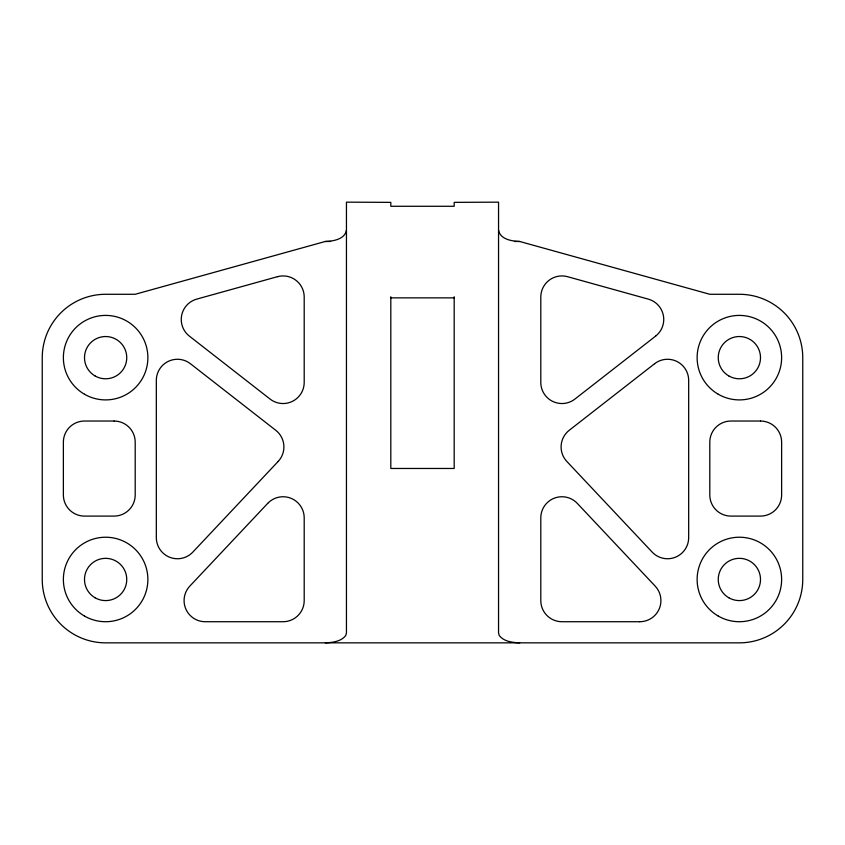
<?xml version="1.0" encoding="UTF-8"?>
<svg xmlns="http://www.w3.org/2000/svg" width="845" height="845" viewBox="0 0 845 845"><rect width="100%" height="100%" fill="white"/><g stroke="black" fill="none" stroke-linecap="round" stroke-linejoin="round"><path stroke-width="1.27" d="M346.45 230.241C344.76 239.42 333.11 241.205 325.325 241.469L135.2 294.282L105.625 294.282A63.375 63.375 0 0 0 42.25 357.657L42.25 579.469A63.375 63.375 0 0 0 105.625 642.844L739.375 642.844A63.375 63.375 0 0 0 802.75 579.469L802.75 357.657A63.375 63.375 0 0 0 739.375 294.282L709.8 294.282L519.675 241.469C511.89 241.205 500.24 239.42 498.55 230.241M325.325 642.844C332.497 642.517 341.01 641.64 345.732 635.546L346.45 632.989L346.45 202.156L390.812 202.367L390.812 206.275L454.187 206.275L454.187 202.367L498.55 202.156L498.55 632.989L499.268 635.546C503.99 641.64 512.503 642.517 519.675 642.844M325.325 241.469L330.575 241.469M514.425 241.469L519.675 241.469M390.812 297.862L454.187 297.862M454.187 296.753L454.187 468.468L390.812 468.468L390.812 296.753M278.174 461.433L192.829 552.102A21.125 21.125 0 0 1 156.325 537.631L156.325 380.398A21.125 21.125 0 0 1 190.442 363.741L275.776 430.306A21.125 21.125 0 0 1 278.174 461.433M267.696 503.388L189.829 586.113A21.125 21.125 0 0 0 205.219 621.719L283.075 621.719A21.125 21.125 0 0 0 304.2 600.594L304.2 517.869A21.125 21.125 0 0 0 267.696 503.388M655.614 336.13L574.917 399.072A21.125 21.125 0 0 1 540.8 382.415L540.8 297.06A21.125 21.125 0 0 1 567.576 276.695L648.273 299.119A21.125 21.125 0 0 1 655.614 336.13M654.558 363.741L569.224 430.306A21.125 21.125 0 0 0 566.826 461.433L652.171 552.102A21.125 21.125 0 0 0 688.675 537.631L688.675 380.398A21.125 21.125 0 0 0 654.558 363.741M277.424 276.695L196.727 299.119A21.125 21.125 0 0 0 189.386 336.13L270.083 399.072A21.125 21.125 0 0 0 304.2 382.415L304.2 297.06A21.125 21.125 0 0 0 277.424 276.695M114.075 421.032L84.5 421.032A21.125 21.125 0 0 0 63.375 442.157L63.375 494.969A21.125 21.125 0 0 0 84.5 516.094L114.075 516.094A21.125 21.125 0 0 0 135.2 494.969L135.2 442.157A21.125 21.125 0 0 0 114.075 421.032M760.5 421.032L730.925 421.032A21.125 21.125 0 0 0 709.8 442.157L709.8 494.969A21.125 21.125 0 0 0 730.925 516.094L760.5 516.094A21.125 21.125 0 0 0 781.625 494.969L781.625 442.157A21.125 21.125 0 0 0 760.5 421.032M639.781 621.719L561.925 621.719A21.125 21.125 0 0 1 540.8 600.594L540.8 517.869A21.125 21.125 0 0 1 577.304 503.388L655.171 586.113A21.125 21.125 0 0 1 639.781 621.719M718.25 394.245A42.25 42.25 0 0 0 781.625 357.657A42.25 42.25 0 0 0 718.25 321.068A42.25 42.25 0 0 0 718.25 394.245M728.812 375.951A21.125 21.125 0 0 0 760.5 357.657A21.125 21.125 0 0 0 728.812 339.363A21.125 21.125 0 0 0 728.812 375.951M718.25 616.058A42.25 42.25 0 0 0 781.625 579.469A42.25 42.25 0 0 0 718.25 542.881A42.25 42.25 0 0 0 718.25 616.058M728.812 597.764A21.125 21.125 0 0 0 760.5 579.469A21.125 21.125 0 0 0 728.812 561.175A21.125 21.125 0 0 0 728.812 597.764M84.5 616.058A42.25 42.25 0 0 0 147.875 579.469A42.25 42.25 0 0 0 84.5 542.881A42.25 42.25 0 0 0 84.5 616.058M95.062 597.764A21.125 21.125 0 0 0 126.75 579.469A21.125 21.125 0 0 0 95.062 561.175A21.125 21.125 0 0 0 95.062 597.764M84.5 394.245A42.25 42.25 0 0 0 147.875 357.657A42.25 42.25 0 0 0 84.5 321.068A42.25 42.25 0 0 0 84.5 394.245M95.062 375.951A21.125 21.125 0 0 0 126.75 357.657A21.125 21.125 0 0 0 95.062 339.363A21.125 21.125 0 0 0 95.062 375.951"/></g></svg>
